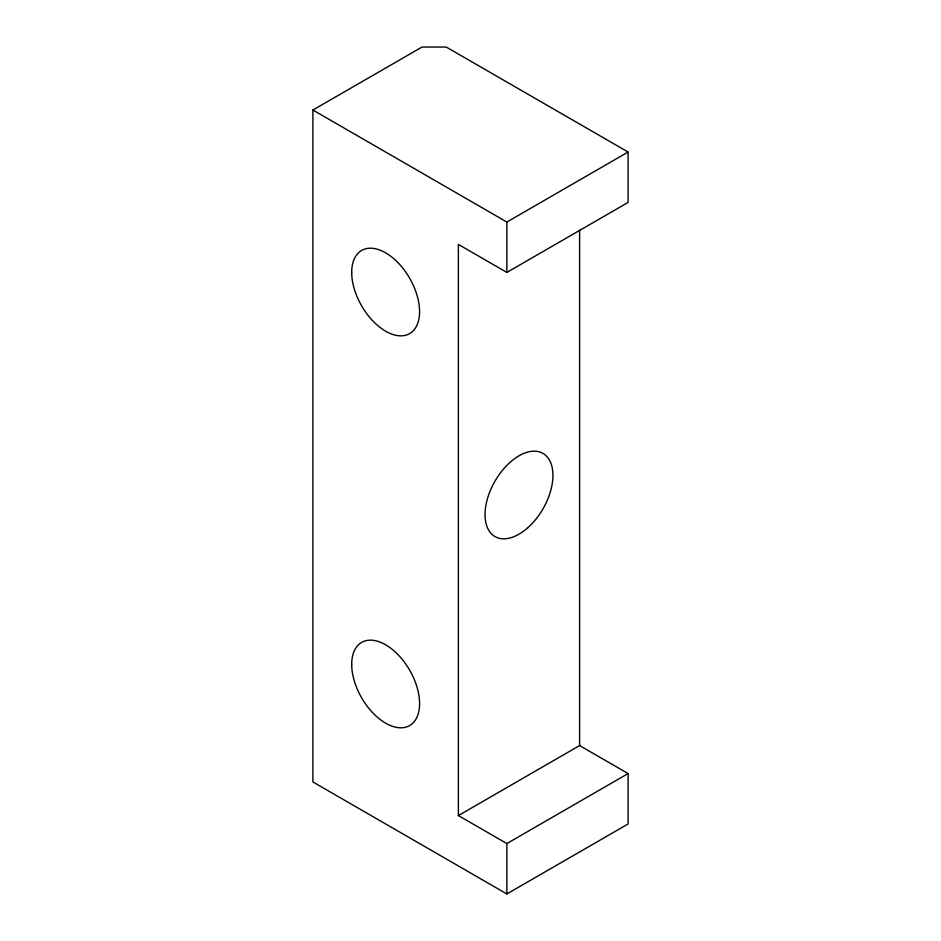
<?xml version="1.0" encoding="UTF-8"?>
<svg xmlns="http://www.w3.org/2000/svg" width="941" height="941" viewBox="0 0 941 941"><rect width="100%" height="100%" fill="white"/><g stroke="black" fill="none" stroke-linecap="round" stroke-linejoin="round"><path stroke-width="1.41" d="M312.906 110.038L422.003 47.05L446.257 47.05L628.094 152.042L628.094 202.433L506.87 272.419L458.373 244.425L458.373 815.565L506.87 843.559L628.094 773.561L628.094 823.963L506.87 893.95L312.906 781.959L312.906 110.038L506.87 222.029L628.094 152.042M458.373 815.565L579.609 745.566L628.094 773.561M579.609 230.227L579.609 745.566M506.87 222.029L506.87 272.419M506.87 843.559L506.87 893.95M351.699 664.381A48.003 27.712 60 0 0 402.607 727.722A48.003 27.712 60 0 0 402.607 659.829A48.003 27.712 60 0 0 351.699 664.381M351.699 272.419A48.003 27.712 60 0 0 402.607 335.761A48.003 27.712 60 0 0 402.607 267.879A48.003 27.712 60 0 0 351.699 272.419M527.772 527.783A48.003 27.712 -60 0 0 542.992 453.421A48.003 27.712 -60 0 0 486.203 503.776A48.003 27.712 -60 0 0 527.772 527.783"/></g></svg>
